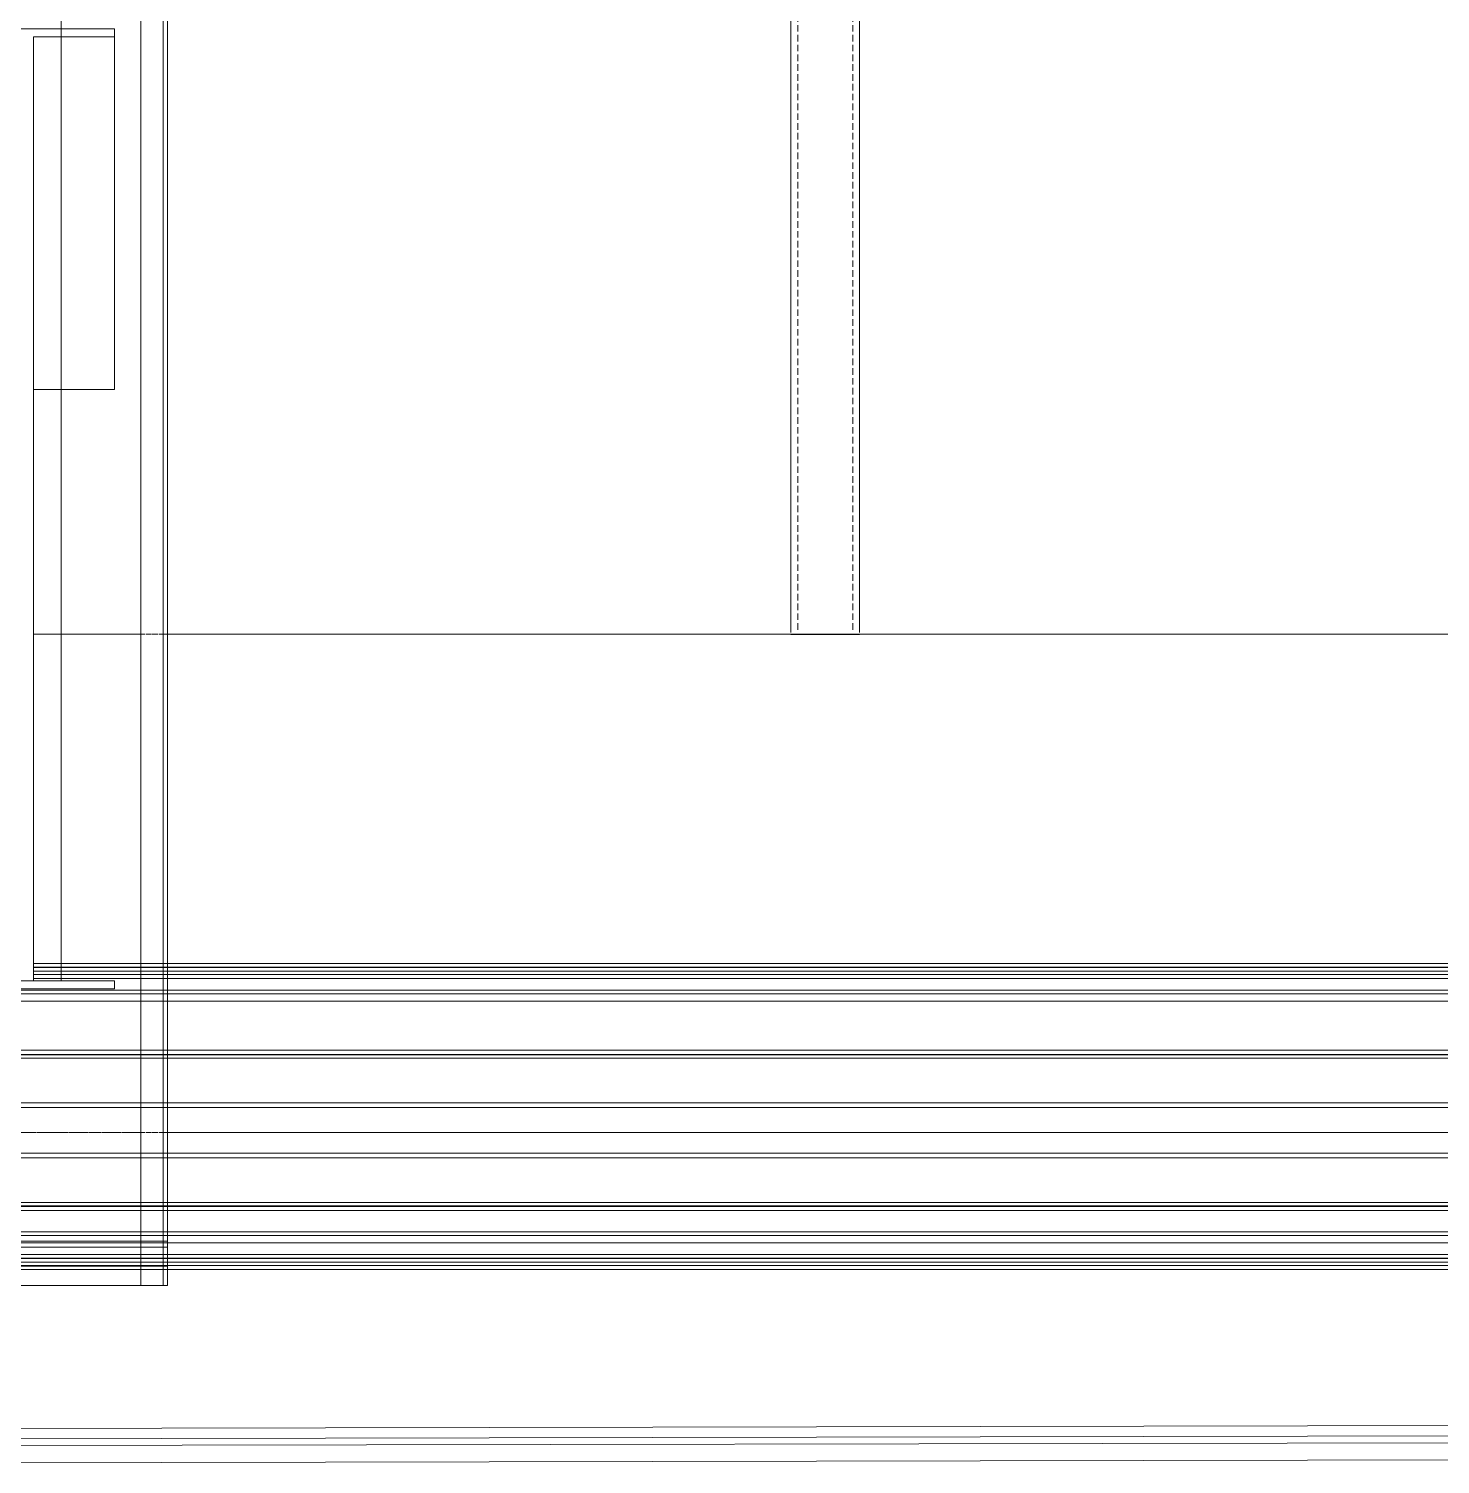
# Model space of a CAD drawing. Header units: centimetres. Extents: x -1906 to 5208, y -261 to 2955.
# Drawn here: x 1170.8 to 1273.7, y 246.6 to 351.2 of the extents above; entities that cross this region are included whole.
import ezdxf

# ---------------------------------------------------------------- set-up
doc = ezdxf.new("R2010")
doc.units = ezdxf.units.CM
doc.linetypes.add('_Overhead_2_', pattern=[0.47625, 0.3175, -0.15875])
doc.linetypes.add('Hidden', pattern=[0.714375, 0.47625, -0.238125])
for name, color, linetype, lineweight in [('A-FLOR', 7, 'Continuous', 18), ('A-WALL', 7, 'Continuous', 18), ('S-BEAM', 7, 'Continuous', 18), ('S-COLS', 7, 'Continuous', 18)]:
    doc.layers.add(name, color=color, linetype=linetype, lineweight=lineweight)

# ---------------------------------------------------------------- blocks, each defined once
blk = doc.blocks.new('Costanera Perfil Z - Parametrizado - h_22cm-1722626-Planta Bodega almacenamiento insumos')
at = {"layer": 'S-BEAM', "color": 254, "lineweight": 9, "true_color": 0xcccccc}
for p, q in [((-5.84, 671.79), (-5.84, -2399.57)), ((-5.54, 671.79), (-5.54, -2399.57)), ((-5.5, -2399.57), (-5.5, 671.79)), ((-5.26, 671.79), (-5.26, -2399.57)), ((-2.01, 671.79), (-2.01, -2399.57)), ((-1.67, 671.79), (-1.67, -2399.57)), ((1.67, 671.79), (1.67, -2399.57)), ((2.01, 671.79), (2.01, -2399.57)), ((5.26, 671.79), (5.26, -2399.57)), ((5.5, 671.79), (5.5, -2399.57)), ((5.54, 671.79), (5.54, -2399.57)), ((5.84, 671.79), (5.84, -2399.57))]:
    blk.add_line(p, q, dxfattribs=at)
blk = doc.blocks.new('Costanera Perfil Z - Parametrizado - h_22cm-1725872-Planta Bodega almacenamiento insumos')
at = {"layer": 'S-BEAM', "color": 254, "lineweight": 9, "true_color": 0xcccccc}
for p, q in [((-10.75, -662.81), (-10.75, 2410.56)), ((-10.75, 2410.56), (-10.75, -662.81)), ((-10.45, 2410.56), (-10.45, -662.81)), ((-10.45, 2410.56), (-10.45, -662.81)), ((8.8, 2410.56), (8.8, 2387.53)), ((8.8, 2410.56), (8.8, 2387.53)), ((-8.8, 2405.12), (-8.8, 2387.53)), ((-8.8, 2405.12), (-8.8, 2387.53)), ((10.45, 2395.33), (10.45, 2393.32)), ((10.45, 2395.33), (10.45, 2393.32)), ((10.75, 2395.34), (10.75, 2393.32)), ((10.75, 2395.34), (10.75, 2393.32)), ((10.45, 2393.32), (10.45, 2387.53)), ((10.45, 2393.32), (10.45, 2387.53)), ((10.75, 2393.32), (10.75, 2387.53)), ((10.75, 2393.32), (10.75, 2387.53)), ((-8.8, 2387.53), (-8.8, 2385.88)), ((-8.8, 2387.53), (-8.8, 2385.88)), ((8.8, 2387.53), (8.8, 2385.58)), ((8.8, 2387.53), (8.8, 2385.58)), ((10.45, 2387.53), (10.45, 2385.58)), ((10.45, 2387.53), (10.45, 2385.88)), ((10.75, 2387.53), (10.75, 2385.88)), ((10.75, 2387.53), (10.75, 2385.58)), ((-8.8, 2385.88), (-8.8, 2385.58)), ((-8.8, 2385.88), (-8.8, 2385.58)), ((10.45, 2385.88), (10.45, 2385.58)), ((10.75, 2385.88), (10.75, 2385.58)), ((-8.8, 2385.58), (-8.8, -662.81)), ((-8.8, 2385.58), (-8.8, -662.81)), ((8.8, 2385.58), (8.8, -662.81)), ((8.8, 2385.58), (8.8, -662.81)), ((10.45, 2385.58), (10.45, 1604.06)), ((10.45, 2385.58), (10.45, 1604.06)), ((10.75, 2385.58), (10.75, 1604.06)), ((10.75, 2385.58), (10.75, 1604.06))]:
    blk.add_line(p, q, dxfattribs=at)
blk = doc.blocks.new('Costanera Perfil Z - Parametrizado - h_22cm-1725829-Planta Bodega almacenamiento insumos')
at = {"layer": 'S-BEAM', "color": 254, "lineweight": 9, "true_color": 0xcccccc}
for p, q in [((-10.75, -661.98), (-10.75, 2411.39)), ((-10.75, 2411.39), (-10.75, -661.98)), ((-10.45, 2411.39), (-10.45, -661.98)), ((-10.45, 2411.39), (-10.45, -661.98)), ((-8.8, 2405.95), (-8.8, 2388.36)), ((-8.8, 2405.95), (-8.8, 2388.36)), ((8.8, 2405.95), (8.8, 2388.36)), ((8.8, 2405.95), (8.8, 2388.36)), ((10.45, 2396.16), (10.45, 2394.15)), ((10.45, 2396.16), (10.45, 2394.15)), ((10.75, 2396.16), (10.75, 2394.15)), ((10.75, 2396.16), (10.75, 2394.15)), ((10.45, 2394.15), (10.45, 2388.36)), ((10.45, 2394.15), (10.45, 2388.36)), ((10.75, 2394.15), (10.75, 2388.36)), ((10.75, 2394.15), (10.75, 2388.36)), ((-8.8, 2388.36), (-8.8, 2386.71)), ((-8.8, 2388.36), (-8.8, 2386.71)), ((8.8, 2388.36), (8.8, 2386.71)), ((8.8, 2388.36), (8.8, 2386.71)), ((10.45, 2388.36), (10.45, 2386.71)), ((10.45, 2388.36), (10.45, 2386.71)), ((10.75, 2388.36), (10.75, 2386.71)), ((10.75, 2388.36), (10.75, 2386.71)), ((-8.8, 2386.71), (-8.8, 2386.41)), ((-8.8, 2386.71), (-8.8, 2386.41)), ((-8.8, 2386.41), (-8.8, -661.98)), ((-8.8, 2386.41), (-8.8, -661.98)), ((8.8, 2386.71), (8.8, 2386.41)), ((8.8, 2386.71), (8.8, 2386.41)), ((8.8, 2386.41), (8.8, -661.98)), ((8.8, 2386.41), (8.8, -661.98)), ((10.45, 2386.71), (10.45, 2386.41)), ((10.45, 2386.71), (10.45, 2386.41)), ((10.45, 2386.41), (10.45, 1604.89)), ((10.45, 2386.41), (10.45, 1604.89)), ((10.75, 2386.71), (10.75, 2386.41)), ((10.75, 2386.71), (10.75, 2386.41)), ((10.75, 2386.41), (10.75, 1604.89)), ((10.75, 2386.41), (10.75, 1604.89))]:
    blk.add_line(p, q, dxfattribs=at)
blk = doc.blocks.new('Costanera Perfil Z - Parametrizado - h_22cm-1725795-Planta Bodega almacenamiento insumos')
at = {"layer": 'S-BEAM', "color": 254, "lineweight": 9, "true_color": 0xcccccc}
for p, q in [((-10.75, 2407.48), (-10.75, 2387.94)), ((-10.45, 2407.48), (-10.45, 2387.94)), ((-10.75, 2387.94), (-10.75, 2405.53)), ((-10.45, 2405.53), (-10.45, 2387.94)), ((-8.8, 2405.53), (-8.8, 2387.94)), ((-8.8, 2405.53), (-8.8, 2387.94)), ((8.8, 2405.53), (8.8, 2387.94)), ((8.8, 2405.53), (8.8, 2387.94)), ((10.45, 2395.74), (10.45, 2393.74)), ((10.45, 2395.74), (10.45, 2393.74)), ((10.75, 2395.74), (10.75, 2393.74)), ((10.75, 2395.74), (10.75, 2393.74)), ((10.45, 2393.74), (10.45, 2387.94)), ((10.45, 2393.74), (10.45, 2387.94)), ((10.75, 2393.74), (10.75, 2387.94)), ((10.75, 2393.74), (10.75, 2387.94)), ((-10.75, 2386.29), (-10.75, 2387.94)), ((-10.75, 2387.94), (-10.75, 2386.29)), ((-10.45, 2387.94), (-10.45, 2386.29)), ((-10.45, 2387.94), (-10.45, 2386.29)), ((-8.8, 2387.94), (-8.8, 2386.29)), ((-8.8, 2387.94), (-8.8, 2386.29)), ((8.8, 2387.94), (8.8, 2386.29)), ((8.8, 2387.94), (8.8, 2386.29)), ((10.45, 2387.94), (10.45, 2386.29)), ((10.45, 2387.94), (10.45, 2386.29)), ((10.75, 2387.94), (10.75, 2386.29)), ((10.75, 2387.94), (10.75, 2386.29)), ((-10.75, 2385.99), (-10.75, 2386.29)), ((-10.75, 2386.29), (-10.75, 2385.99)), ((-10.75, -662.4), (-10.75, 2385.99)), ((-10.75, 2385.99), (-10.75, -662.4)), ((-10.45, 2386.29), (-10.45, 2385.99)), ((-10.45, 2386.29), (-10.45, 2385.99)), ((-10.45, 2385.99), (-10.45, -662.4)), ((-10.45, 2385.99), (-10.45, -662.4)), ((-8.8, 2386.29), (-8.8, 2385.99)), ((-8.8, 2386.29), (-8.8, 2385.99)), ((-8.8, 2385.99), (-8.8, -662.4)), ((-8.8, 2385.99), (-8.8, -662.4)), ((8.8, 2386.29), (8.8, 2385.99)), ((8.8, 2386.29), (8.8, 2385.99)), ((8.8, 2385.99), (8.8, -662.4)), ((8.8, 2385.99), (8.8, -662.4)), ((10.45, 2386.29), (10.45, 2385.99)), ((10.45, 2386.29), (10.45, 2385.99)), ((10.45, 2385.99), (10.45, 1604.48)), ((10.45, 2385.99), (10.45, 1604.48)), ((10.75, 2386.29), (10.75, 2385.99)), ((10.75, 2386.29), (10.75, 2385.99)), ((10.75, 2385.99), (10.75, 1604.48)), ((10.75, 2385.99), (10.75, 1604.48))]:
    blk.add_line(p, q, dxfattribs=at)
blk = doc.blocks.new('Costanera Perfil Z - Parametrizado - h_22cm-1725974-Planta Bodega almacenamiento insumos')
at = {"layer": 'S-BEAM', "color": 254, "lineweight": 9, "true_color": 0xcccccc}
for p, q in [((-10.75, 1392.97), (-10.75, 1410.56)), ((-10.75, 1410.56), (-10.75, 1392.97)), ((-10.45, 1410.56), (-10.45, 1392.97)), ((-10.45, 1410.56), (-10.45, 1392.97)), ((-8.8, 1410.56), (-8.8, 1392.97)), ((-8.8, 1410.56), (-8.8, 1392.97)), ((8.8, 1410.56), (8.8, 1392.97)), ((8.8, 1410.56), (8.8, 1392.97)), ((10.45, 1400.76), (10.45, 1398.76)), ((10.45, 1400.76), (10.45, 1398.76)), ((10.75, 1400.77), (10.75, 1398.76)), ((10.75, 1400.77), (10.75, 1398.76)), ((10.45, 1398.76), (10.45, 1392.97)), ((10.45, 1398.76), (10.45, 1392.97)), ((10.75, 1398.76), (10.75, 1392.97)), ((10.75, 1398.76), (10.75, 1392.97)), ((-10.75, 1391.32), (-10.75, 1392.97)), ((-10.75, 1392.97), (-10.75, 1391.32)), ((-10.45, 1392.97), (-10.45, 1391.32)), ((-10.45, 1392.97), (-10.45, 1391.32)), ((-8.8, 1392.97), (-8.8, 1391.32)), ((-8.8, 1392.97), (-8.8, 1391.32)), ((8.8, 1392.97), (8.8, 1391.32)), ((8.8, 1392.97), (8.8, 1391.32)), ((10.45, 1392.97), (10.45, 1391.32)), ((10.45, 1392.97), (10.45, 1391.32)), ((10.75, 1392.97), (10.75, 1391.32)), ((10.75, 1392.97), (10.75, 1391.32)), ((-10.75, 1391.02), (-10.75, 1391.32)), ((-10.75, 1391.32), (-10.75, 1391.02)), ((-10.45, 1391.32), (-10.45, 1391.02)), ((-10.45, 1391.32), (-10.45, 1391.02)), ((-8.8, 1391.32), (-8.8, 1391.02)), ((-8.8, 1391.32), (-8.8, 1391.02)), ((8.8, 1391.32), (8.8, 1391.02)), ((8.8, 1391.32), (8.8, 1391.02)), ((10.45, 1391.32), (10.45, 1391.02)), ((10.45, 1391.32), (10.45, 1391.02)), ((10.75, 1391.32), (10.75, 1391.02)), ((10.75, 1391.32), (10.75, 1391.02)), ((-10.75, -1416), (-10.75, 1391.02)), ((-10.75, 1391.02), (-10.75, -1416)), ((-10.45, 1391.02), (-10.45, -1416)), ((-10.45, 1391.02), (-10.45, -1416)), ((-8.8, 1391.02), (-8.8, -1416)), ((-8.8, 1391.02), (-8.8, -1416)), ((8.8, 1391.02), (8.8, -1416)), ((8.8, 1391.02), (8.8, -1416)), ((10.45, 1391.02), (10.45, 609.5)), ((10.45, 1391.02), (10.45, 609.5)), ((10.75, 1391.02), (10.75, 609.5)), ((10.75, 1391.02), (10.75, 609.5))]:
    blk.add_line(p, q, dxfattribs=at)
blk = doc.blocks.new('Costanera Perfil Z - Parametrizado - h_22cm-V77-Planta Bodega almacenamiento insumos')
at = {"layer": 'S-BEAM', "color": 254, "lineweight": 9, "true_color": 0xcccccc}
for p, q in [((-10.75, 1392.97), (-10.75, 1410.56)), ((-10.75, 1410.56), (-10.75, 1392.97)), ((-10.45, 1410.56), (-10.45, 1392.97)), ((-10.45, 1410.56), (-10.45, 1392.97)), ((-8.8, 1410.56), (-8.8, 1392.97)), ((-8.8, 1410.56), (-8.8, 1392.97)), ((8.8, 1410.56), (8.8, 1392.97)), ((8.8, 1410.56), (8.8, 1392.97)), ((10.45, 1400.76), (10.45, 1398.76)), ((10.45, 1400.76), (10.45, 1398.76)), ((10.75, 1400.77), (10.75, 1398.76)), ((10.75, 1400.77), (10.75, 1398.76)), ((10.45, 1398.76), (10.45, 1392.97)), ((10.45, 1398.76), (10.45, 1392.97)), ((10.75, 1398.76), (10.75, 1392.97)), ((10.75, 1398.76), (10.75, 1392.97)), ((-10.75, 1391.32), (-10.75, 1392.97)), ((-10.75, 1392.97), (-10.75, 1391.32)), ((-10.45, 1392.97), (-10.45, 1391.32)), ((-10.45, 1392.97), (-10.45, 1391.32)), ((-8.8, 1392.97), (-8.8, 1391.32)), ((-8.8, 1392.97), (-8.8, 1391.32)), ((8.8, 1392.97), (8.8, 1391.32)), ((8.8, 1392.97), (8.8, 1391.32)), ((10.45, 1392.97), (10.45, 1391.32)), ((10.45, 1392.97), (10.45, 1391.32)), ((10.75, 1392.97), (10.75, 1391.32)), ((10.75, 1392.97), (10.75, 1391.32)), ((-10.75, 1391.02), (-10.75, 1391.32)), ((-10.75, 1391.32), (-10.75, 1391.02)), ((-10.45, 1391.32), (-10.45, 1391.02)), ((-10.45, 1391.32), (-10.45, 1391.02)), ((-8.8, 1391.32), (-8.8, 1391.02)), ((-8.8, 1391.32), (-8.8, 1391.02)), ((8.8, 1391.32), (8.8, 1391.02)), ((8.8, 1391.32), (8.8, 1391.02)), ((10.45, 1391.32), (10.45, 1391.02)), ((10.45, 1391.32), (10.45, 1391.02)), ((10.75, 1391.32), (10.75, 1391.02)), ((10.75, 1391.32), (10.75, 1391.02)), ((-10.75, -1416), (-10.75, 1391.02)), ((-10.75, 1391.02), (-10.75, -1416)), ((-10.45, 1391.02), (-10.45, -1416)), ((-10.45, 1391.02), (-10.45, -1416)), ((-8.8, 1391.02), (-8.8, -1416)), ((-8.8, 1391.02), (-8.8, -1416)), ((8.8, 1391.02), (8.8, -1416)), ((8.8, 1391.02), (8.8, -1416)), ((10.45, 1391.02), (10.45, 609.5)), ((10.45, 1391.02), (10.45, 609.5)), ((10.75, 1391.02), (10.75, 609.5)), ((10.75, 1391.02), (10.75, 609.5))]:
    blk.add_line(p, q, dxfattribs=at)
blk = doc.blocks.new('Costanera Perfil Z - Parametrizado - h_22cm-V78-Planta Bodega almacenamiento insumos')
at = {"layer": 'S-BEAM', "color": 254, "lineweight": 9, "true_color": 0xcccccc}
for p, q in [((-10.75, 1392.97), (-10.75, 1410.56)), ((-10.75, 1410.56), (-10.75, 1392.97)), ((-10.45, 1410.56), (-10.45, 1392.97)), ((-10.45, 1410.56), (-10.45, 1392.97)), ((-8.8, 1410.56), (-8.8, 1392.97)), ((-8.8, 1410.56), (-8.8, 1392.97)), ((8.8, 1410.56), (8.8, 1392.97)), ((8.8, 1410.56), (8.8, 1392.97)), ((10.45, 1400.76), (10.45, 1398.76)), ((10.45, 1400.76), (10.45, 1398.76)), ((10.75, 1400.77), (10.75, 1398.76)), ((10.75, 1400.77), (10.75, 1398.76)), ((10.45, 1398.76), (10.45, 1392.97)), ((10.45, 1398.76), (10.45, 1392.97)), ((10.75, 1398.76), (10.75, 1392.97)), ((10.75, 1398.76), (10.75, 1392.97)), ((-10.75, 1391.32), (-10.75, 1392.97)), ((-10.75, 1392.97), (-10.75, 1391.32)), ((-10.45, 1392.97), (-10.45, 1391.32)), ((-10.45, 1392.97), (-10.45, 1391.32)), ((-8.8, 1392.97), (-8.8, 1391.32)), ((-8.8, 1392.97), (-8.8, 1391.32)), ((8.8, 1392.97), (8.8, 1391.32)), ((8.8, 1392.97), (8.8, 1391.32)), ((10.45, 1392.97), (10.45, 1391.32)), ((10.45, 1392.97), (10.45, 1391.32)), ((10.75, 1392.97), (10.75, 1391.32)), ((10.75, 1392.97), (10.75, 1391.32)), ((-10.75, 1391.02), (-10.75, 1391.32)), ((-10.75, 1391.32), (-10.75, 1391.02)), ((-10.45, 1391.32), (-10.45, 1391.02)), ((-10.45, 1391.32), (-10.45, 1391.02)), ((-8.8, 1391.32), (-8.8, 1391.02)), ((-8.8, 1391.32), (-8.8, 1391.02)), ((8.8, 1391.32), (8.8, 1391.02)), ((8.8, 1391.32), (8.8, 1391.02)), ((10.45, 1391.32), (10.45, 1391.02)), ((10.45, 1391.32), (10.45, 1391.02)), ((10.75, 1391.32), (10.75, 1391.02)), ((10.75, 1391.32), (10.75, 1391.02)), ((-10.75, -1416), (-10.75, 1391.02)), ((-10.75, 1391.02), (-10.75, -1416)), ((-10.45, 1391.02), (-10.45, -1416)), ((-10.45, 1391.02), (-10.45, -1416)), ((-8.8, 1391.02), (-8.8, -1416)), ((-8.8, 1391.02), (-8.8, -1416)), ((8.8, 1391.02), (8.8, -1416)), ((8.8, 1391.02), (8.8, -1416)), ((10.45, 1391.02), (10.45, 609.5)), ((10.45, 1391.02), (10.45, 609.5)), ((10.75, 1391.02), (10.75, 609.5)), ((10.75, 1391.02), (10.75, 609.5))]:
    blk.add_line(p, q, dxfattribs=at)
blk = doc.blocks.new('Costanera Perfil Z - Parametrizado - h_22cm-1857671-Planta Bodega almacenamiento insumos')
at = {"layer": 'S-BEAM', "color": 254, "lineweight": 9, "true_color": 0xcccccc}
for p, q in [((8.8, -326.54), (8.8, -463.31)), ((8.8, -326.54), (8.8, -463.31)), ((10.45, -326.54), (10.45, -463.31)), ((10.45, -326.54), (10.45, -456.99)), ((10.75, -463.31), (10.75, -326.54)), ((10.75, -326.54), (10.75, -456.99)), ((10.45, -456.99), (10.45, -458.94)), ((10.75, -456.99), (10.75, -458.94)), ((10.45, -458.94), (10.45, -463.31)), ((10.75, -458.94), (10.75, -463.31)), ((8.8, -463.31), (8.8, -467.13)), ((8.8, -463.31), (8.8, -467.13)), ((10.45, -463.31), (10.45, -467.13)), ((10.45, -463.31), (10.45, -467.13)), ((10.75, -467.13), (10.75, -463.31)), ((10.75, -463.31), (10.75, -467.13)), ((8.8, -467.13), (8.8, -467.48)), ((8.8, -467.13), (8.8, -467.48)), ((8.8, -467.48), (8.8, -470.81)), ((8.8, -467.48), (8.8, -470.81)), ((10.45, -467.13), (10.45, -467.48)), ((10.45, -467.13), (10.45, -467.48)), ((10.45, -467.48), (10.45, -470.81)), ((10.45, -467.48), (10.45, -470.81)), ((10.75, -467.48), (10.75, -467.13)), ((10.75, -467.13), (10.75, -467.48)), ((10.75, -470.81), (10.75, -467.48)), ((10.75, -467.48), (10.75, -470.81)), ((8.8, -470.81), (8.8, -471.16)), ((8.8, -470.81), (8.8, -471.16)), ((8.8, -471.16), (8.8, -474.99)), ((8.8, -471.16), (8.8, -474.99)), ((10.45, -470.81), (10.45, -471.16)), ((10.45, -470.81), (10.45, -471.16)), ((10.45, -471.16), (10.45, -474.99)), ((10.45, -471.16), (10.45, -474.99)), ((10.75, -471.16), (10.75, -470.81)), ((10.75, -470.81), (10.75, -471.16)), ((10.75, -474.99), (10.75, -471.16)), ((10.75, -471.16), (10.75, -474.99)), ((8.8, -474.99), (8.8, -477.64)), ((8.8, -474.99), (8.8, -477.64)), ((10.45, -474.99), (10.45, -477.64)), ((10.45, -474.99), (10.45, -477.64)), ((10.75, -477.64), (10.75, -474.99)), ((10.75, -474.99), (10.75, -477.64)), ((8.8, -477.64), (-10.75, -477.64)), ((-10.45, -477.64), (8.8, -477.64)), ((10.75, -477.64), (8.8, -477.64)), ((8.8, -477.64), (10.45, -477.64)), ((10.45, -477.64), (8.8, -477.64)), ((8.8, -477.64), (10.45, -477.64)), ((10.45, -477.64), (10.75, -477.64))]:
    blk.add_line(p, q, dxfattribs=at)
blk = doc.blocks.new('Costanera Perfil Z - Parametrizado - h_22cm-V80-Planta Bodega almacenamiento insumos')
at = {"layer": 'S-BEAM', "color": 254, "lineweight": 9, "true_color": 0xcccccc}
for p, q in [((8.8, -326.54), (8.8, -456.99)), ((8.8, -326.54), (8.8, -456.99)), ((10.45, -326.54), (10.45, -456.99)), ((10.45, -326.54), (10.45, -456.99)), ((10.75, -456.99), (10.75, -326.54)), ((10.75, -326.54), (10.75, -456.99)), ((8.8, -456.99), (8.8, -457.29)), ((8.8, -456.99), (8.8, -457.29)), ((10.45, -456.99), (10.45, -457.29)), ((10.45, -456.99), (10.45, -457.24)), ((10.75, -457.29), (10.75, -456.99)), ((10.75, -456.99), (10.75, -457.24)), ((8.8, -457.29), (8.8, -458.94)), ((8.8, -457.29), (8.8, -458.94)), ((10.45, -457.29), (10.45, -458.94)), ((10.45, -457.29), (10.45, -458.94)), ((10.75, -458.94), (10.75, -457.29)), ((10.75, -457.29), (10.75, -458.94)), ((8.8, -458.94), (8.8, -463.31)), ((8.8, -458.94), (8.8, -463.31)), ((10.45, -458.94), (10.45, -463.31)), ((10.45, -458.94), (10.45, -459.19)), ((10.75, -463.31), (10.75, -458.94)), ((10.75, -458.94), (10.75, -459.19)), ((10.45, -459.19), (10.45, -463.31)), ((10.75, -459.19), (10.75, -463.31)), ((8.8, -463.31), (8.8, -467.13)), ((8.8, -463.31), (8.8, -467.13)), ((10.45, -463.31), (10.45, -467.13)), ((10.45, -463.31), (10.45, -467.13)), ((10.75, -467.13), (10.75, -463.31)), ((10.75, -463.31), (10.75, -467.13)), ((8.8, -467.13), (8.8, -467.48)), ((8.8, -467.13), (8.8, -467.48)), ((8.8, -467.48), (8.8, -470.81)), ((8.8, -467.48), (8.8, -470.81)), ((10.45, -467.13), (10.45, -467.48)), ((10.45, -467.13), (10.45, -467.48)), ((10.45, -467.48), (10.45, -470.81)), ((10.45, -467.48), (10.45, -470.81)), ((10.75, -467.48), (10.75, -467.13)), ((10.75, -467.13), (10.75, -467.48)), ((10.75, -470.81), (10.75, -467.48)), ((10.75, -467.48), (10.75, -470.81)), ((8.8, -470.81), (8.8, -471.16)), ((8.8, -470.81), (8.8, -471.16)), ((8.8, -471.16), (8.8, -474.99)), ((8.8, -471.16), (8.8, -474.99)), ((10.45, -470.81), (10.45, -471.16)), ((10.45, -470.81), (10.45, -471.16)), ((10.45, -471.16), (10.45, -474.99)), ((10.45, -471.16), (10.45, -474.99)), ((10.75, -471.16), (10.75, -470.81)), ((10.75, -470.81), (10.75, -471.16)), ((10.75, -474.99), (10.75, -471.16)), ((10.75, -471.16), (10.75, -474.99)), ((8.8, -474.99), (8.8, -476.53)), ((8.8, -474.99), (8.8, -476.53)), ((10.45, -474.99), (10.45, -476.53)), ((10.45, -474.99), (10.45, -476.53)), ((10.75, -476.53), (10.75, -474.99)), ((10.75, -474.99), (10.75, -476.53)), ((8.8, -476.53), (8.8, -477.64)), ((8.8, -476.53), (8.8, -477.64)), ((10.45, -476.53), (10.45, -477.64)), ((10.45, -476.53), (10.45, -477.64)), ((10.75, -477.64), (10.75, -476.53)), ((10.75, -476.53), (10.75, -477.64)), ((8.8, -477.64), (-8.8, -477.64)), ((-8.8, -477.64), (8.8, -477.64)), ((10.45, -477.64), (8.8, -477.64)), ((8.8, -477.64), (10.45, -477.64)), ((10.45, -477.64), (8.8, -477.64)), ((8.8, -477.64), (10.45, -477.64)), ((10.75, -477.64), (10.45, -477.64)), ((10.45, -477.64), (10.75, -477.64))]:
    blk.add_line(p, q, dxfattribs=at)
blk = doc.blocks.new('Costanera Perfil Z - Parametrizado - h_22cm-1857643-Planta Bodega almacenamiento insumos')
at = {"layer": 'S-BEAM', "color": 254, "lineweight": 9, "true_color": 0xcccccc}
for p, q in [((8.8, -325.14), (8.8, -455.59)), ((8.8, -325.14), (8.8, -455.59)), ((10.45, -325.14), (10.45, -455.59)), ((10.45, -325.14), (10.45, -455.59)), ((10.75, -455.59), (10.75, -325.14)), ((10.75, -325.14), (10.75, -455.59)), ((8.8, -455.59), (8.8, -455.85)), ((8.8, -455.59), (8.8, -455.85)), ((8.8, -455.89), (8.8, -456.15)), ((8.8, -455.89), (8.8, -456.15)), ((10.45, -455.59), (10.45, -455.85)), ((10.45, -455.59), (10.45, -455.85)), ((10.45, -455.89), (10.45, -456.15)), ((10.45, -455.89), (10.45, -456.15)), ((10.75, -455.85), (10.75, -455.59)), ((10.75, -455.59), (10.75, -455.85)), ((10.75, -456.15), (10.75, -455.89)), ((10.75, -455.89), (10.75, -456.15)), ((8.8, -456.15), (8.8, -457.54)), ((8.8, -456.15), (8.8, -457.54)), ((10.45, -456.15), (10.45, -457.54)), ((10.45, -456.15), (10.45, -456.39)), ((10.45, -456.39), (10.45, -457.54)), ((10.75, -457.54), (10.75, -456.15)), ((10.75, -456.15), (10.75, -456.39)), ((10.75, -456.39), (10.75, -457.54)), ((8.8, -457.54), (8.8, -457.8)), ((8.8, -457.54), (8.8, -457.8)), ((8.8, -457.8), (8.8, -461.91)), ((8.8, -457.8), (8.8, -461.91)), ((10.45, -457.54), (10.45, -457.8)), ((10.45, -457.54), (10.45, -457.8)), ((10.45, -457.8), (10.45, -461.91)), ((10.45, -457.8), (10.45, -458.34)), ((10.75, -457.8), (10.75, -457.54)), ((10.75, -457.54), (10.75, -457.8)), ((10.75, -461.91), (10.75, -457.8)), ((10.75, -457.8), (10.75, -458.34)), ((10.45, -458.34), (10.45, -461.91)), ((10.75, -458.34), (10.75, -461.91)), ((8.8, -461.91), (8.8, -465.74)), ((8.8, -461.91), (8.8, -465.74)), ((10.45, -461.91), (10.45, -465.74)), ((10.45, -461.91), (10.45, -465.74)), ((10.75, -465.74), (10.75, -461.91)), ((10.75, -461.91), (10.75, -465.74)), ((8.8, -465.74), (8.8, -466.09)), ((8.8, -465.74), (8.8, -466.09)), ((8.8, -466.09), (8.8, -469.42)), ((8.8, -466.09), (8.8, -469.42)), ((10.45, -465.74), (10.45, -466.09)), ((10.45, -465.74), (10.45, -466.09)), ((10.45, -466.09), (10.45, -469.42)), ((10.45, -466.09), (10.45, -469.42)), ((10.75, -466.09), (10.75, -465.74)), ((10.75, -465.74), (10.75, -466.09)), ((10.75, -469.42), (10.75, -466.09)), ((10.75, -466.09), (10.75, -469.42)), ((8.8, -469.42), (8.8, -469.77)), ((8.8, -469.42), (8.8, -469.77)), ((10.45, -469.42), (10.45, -469.77)), ((10.45, -469.42), (10.45, -469.77)), ((10.75, -469.77), (10.75, -469.42)), ((10.75, -469.42), (10.75, -469.77)), ((8.8, -469.77), (8.8, -473.59)), ((8.8, -469.77), (8.8, -473.59)), ((10.45, -469.77), (10.45, -473.59)), ((10.45, -469.77), (10.45, -473.59)), ((10.75, -473.59), (10.75, -469.77)), ((10.75, -469.77), (10.75, -473.59)), ((8.8, -473.59), (8.8, -475.13)), ((8.8, -473.59), (8.8, -475.13)), ((10.45, -473.59), (10.45, -475.13)), ((10.45, -473.59), (10.45, -475.13)), ((10.75, -475.13), (10.75, -473.59)), ((10.75, -473.59), (10.75, -475.13)), ((8.8, -475.13), (8.8, -475.39)), ((8.8, -475.13), (8.8, -475.39)), ((8.8, -475.39), (8.8, -476.25)), ((8.8, -475.39), (8.8, -476.25)), ((10.45, -475.13), (10.45, -475.39)), ((10.45, -475.13), (10.45, -475.39)), ((10.45, -475.39), (10.45, -476.25)), ((10.45, -475.39), (10.45, -476.25)), ((10.75, -475.39), (10.75, -475.13)), ((10.75, -475.13), (10.75, -475.39)), ((10.75, -476.25), (10.75, -475.39)), ((10.75, -475.39), (10.75, -476.25)), ((8.8, -476.25), (8.8, -476.78)), ((8.8, -476.25), (8.8, -476.78)), ((8.8, -476.78), (8.8, -477.04)), ((8.8, -476.78), (8.8, -477.04)), ((10.45, -476.25), (10.45, -476.78)), ((10.45, -476.25), (10.45, -476.78)), ((10.45, -476.78), (10.45, -477.04)), ((10.45, -476.78), (10.45, -477.04)), ((10.75, -476.78), (10.75, -476.25)), ((10.75, -476.25), (10.75, -476.78)), ((10.75, -477.04), (10.75, -476.78)), ((10.75, -476.78), (10.75, -477.04)), ((8.8, -477.08), (8.8, -477.34)), ((8.8, -477.08), (8.8, -477.34)), ((8.8, -477.34), (8.8, -479.04)), ((8.8, -477.34), (8.8, -479.04)), ((10.45, -477.08), (10.45, -477.34)), ((10.45, -477.08), (10.45, -477.34)), ((10.45, -477.34), (10.45, -479.04)), ((10.45, -477.34), (10.45, -479.04)), ((10.75, -477.34), (10.75, -477.08)), ((10.75, -477.08), (10.75, -477.34)), ((10.75, -479.04), (10.75, -477.34)), ((10.75, -477.34), (10.75, -479.04)), ((8.8, -479.04), (-10.75, -479.04)), ((-10.45, -479.04), (8.8, -479.04)), ((10.75, -479.04), (8.8, -479.04)), ((8.8, -479.04), (10.45, -479.04)), ((10.45, -479.04), (8.8, -479.04)), ((8.8, -479.04), (10.45, -479.04)), ((10.45, -479.04), (10.75, -479.04))]:
    blk.add_line(p, q, dxfattribs=at)
blk = doc.blocks.new('Costanera Perfil Z - Parametrizado - h_22cm-1857615-Planta Bodega almacenamiento insumos')
at = {"layer": 'S-BEAM', "color": 254, "lineweight": 9, "true_color": 0xcccccc}
for p, q in [((8.8, -325.84), (8.8, -456.29)), ((8.8, -325.84), (8.8, -456.29)), ((10.45, -325.84), (10.45, -456.29)), ((10.45, -325.84), (10.45, -432.29)), ((10.75, -456.29), (10.75, -325.84)), ((10.75, -325.84), (10.75, -432.29)), ((10.45, -432.29), (10.45, -456.29)), ((10.75, -432.29), (10.75, -456.29)), ((8.8, -456.29), (8.8, -456.55)), ((8.8, -456.29), (8.8, -456.55)), ((8.8, -456.59), (8.8, -456.85)), ((8.8, -456.59), (8.8, -456.85)), ((8.8, -456.85), (8.8, -457.09)), ((8.8, -456.85), (8.8, -457.09)), ((10.45, -456.29), (10.45, -456.55)), ((10.45, -456.29), (10.45, -456.55)), ((10.45, -456.59), (10.45, -456.85)), ((10.45, -456.59), (10.45, -456.85)), ((10.45, -456.85), (10.45, -457.09)), ((10.45, -456.85), (10.45, -457.09)), ((10.75, -456.55), (10.75, -456.29)), ((10.75, -456.29), (10.75, -456.55)), ((10.75, -456.85), (10.75, -456.59)), ((10.75, -456.59), (10.75, -456.85)), ((10.75, -457.09), (10.75, -456.85)), ((10.75, -456.85), (10.75, -457.09)), ((8.8, -457.09), (8.8, -457.39)), ((8.8, -457.09), (8.8, -457.39)), ((8.8, -457.39), (8.8, -458.24)), ((8.8, -457.39), (8.8, -458.24)), ((10.45, -457.09), (10.45, -457.39)), ((10.45, -457.09), (10.45, -457.39)), ((10.45, -457.39), (10.45, -458.24)), ((10.45, -457.39), (10.45, -458.24)), ((10.75, -457.39), (10.75, -457.09)), ((10.75, -457.09), (10.75, -457.39)), ((10.75, -458.24), (10.75, -457.39)), ((10.75, -457.39), (10.75, -458.24)), ((8.8, -458.24), (8.8, -458.5)), ((8.8, -458.24), (8.8, -458.5)), ((8.8, -458.5), (8.8, -459.04)), ((8.8, -458.5), (8.8, -459.04)), ((8.8, -459.04), (8.8, -462.61)), ((8.8, -459.04), (8.8, -462.61)), ((10.45, -458.24), (10.45, -458.5)), ((10.45, -458.24), (10.45, -458.5)), ((10.45, -458.5), (10.45, -459.04)), ((10.45, -458.5), (10.45, -459.04)), ((10.45, -459.04), (10.45, -462.61)), ((10.45, -459.04), (10.45, -462.61)), ((10.75, -458.5), (10.75, -458.24)), ((10.75, -458.24), (10.75, -458.5)), ((10.75, -459.04), (10.75, -458.5)), ((10.75, -458.5), (10.75, -459.04)), ((10.75, -462.61), (10.75, -459.04)), ((10.75, -459.04), (10.75, -462.61)), ((8.8, -462.61), (8.8, -466.43)), ((8.8, -462.61), (8.8, -466.43)), ((10.45, -462.61), (10.45, -466.43)), ((10.45, -462.61), (10.45, -466.43)), ((10.75, -466.43), (10.75, -462.61)), ((10.75, -462.61), (10.75, -466.43)), ((8.8, -466.43), (8.8, -466.78)), ((8.8, -466.43), (8.8, -466.78)), ((10.45, -466.43), (10.45, -466.78)), ((10.45, -466.43), (10.45, -466.78)), ((10.75, -466.78), (10.75, -466.43)), ((10.75, -466.43), (10.75, -466.78)), ((8.8, -466.78), (8.8, -470.11)), ((8.8, -466.78), (8.8, -470.11)), ((10.45, -466.78), (10.45, -470.11)), ((10.45, -466.78), (10.45, -470.11)), ((10.75, -470.11), (10.75, -466.78)), ((10.75, -466.78), (10.75, -470.11)), ((8.8, -470.11), (8.8, -470.46)), ((8.8, -470.11), (8.8, -470.46)), ((8.8, -470.46), (8.8, -474.29)), ((8.8, -470.46), (8.8, -474.29)), ((10.45, -470.11), (10.45, -470.46)), ((10.45, -470.11), (10.45, -470.46)), ((10.45, -470.46), (10.45, -474.29)), ((10.45, -470.46), (10.45, -474.29)), ((10.75, -470.46), (10.75, -470.11)), ((10.75, -470.11), (10.75, -470.46)), ((10.75, -474.29), (10.75, -470.46)), ((10.75, -470.46), (10.75, -474.29)), ((8.8, -474.29), (8.8, -475.83)), ((8.8, -474.29), (8.8, -475.83)), ((10.45, -474.29), (10.45, -475.83)), ((10.45, -474.29), (10.45, -475.83)), ((10.75, -475.83), (10.75, -474.29)), ((10.75, -474.29), (10.75, -475.83)), ((8.8, -475.83), (8.8, -476.09)), ((8.8, -475.83), (8.8, -476.09)), ((10.45, -475.83), (10.45, -476.09)), ((10.45, -475.83), (10.45, -476.09)), ((10.75, -476.09), (10.75, -475.83)), ((10.75, -475.83), (10.75, -476.09)), ((8.8, -476.09), (8.8, -476.63)), ((8.8, -476.09), (8.8, -476.63)), ((8.8, -476.63), (8.8, -476.95)), ((8.8, -476.63), (8.8, -476.95)), ((8.8, -476.95), (8.8, -477.48)), ((8.8, -476.95), (8.8, -477.48)), ((10.45, -476.09), (10.45, -476.63)), ((10.45, -476.09), (10.45, -476.63)), ((10.45, -476.63), (10.45, -476.95)), ((10.45, -476.63), (10.45, -476.95)), ((10.45, -476.95), (10.45, -477.48)), ((10.45, -476.95), (10.45, -477.48)), ((10.75, -476.63), (10.75, -476.09)), ((10.75, -476.09), (10.75, -476.63)), ((10.75, -476.95), (10.75, -476.63)), ((10.75, -476.63), (10.75, -476.95)), ((10.75, -477.48), (10.75, -476.95)), ((10.75, -476.95), (10.75, -477.48)), ((8.8, -477.48), (8.8, -477.74)), ((8.8, -477.48), (8.8, -477.74)), ((8.8, -477.78), (8.8, -478.04)), ((8.8, -477.78), (8.8, -478.04)), ((10.45, -477.48), (10.45, -477.74)), ((10.45, -477.48), (10.45, -477.74)), ((10.45, -477.78), (10.45, -478.04)), ((10.45, -477.78), (10.45, -478.04)), ((10.75, -477.74), (10.75, -477.48)), ((10.75, -477.48), (10.75, -477.74)), ((10.75, -478.04), (10.75, -477.78)), ((10.75, -477.78), (10.75, -478.04)), ((8.8, -478.34), (-8.8, -478.34)), ((-8.8, -478.34), (8.8, -478.34)), ((8.8, -478.04), (8.8, -478.28)), ((8.8, -478.04), (8.8, -478.28)), ((10.45, -478.34), (8.8, -478.34)), ((8.8, -478.34), (10.45, -478.34)), ((10.45, -478.34), (8.8, -478.34)), ((8.8, -478.34), (10.45, -478.34)), ((10.45, -478.04), (10.45, -478.28)), ((10.45, -478.04), (10.45, -478.28)), ((10.75, -478.34), (10.45, -478.34)), ((10.45, -478.34), (10.75, -478.34)), ((10.75, -478.28), (10.75, -478.04)), ((10.75, -478.04), (10.75, -478.28))]:
    blk.add_line(p, q, dxfattribs=at)
blk = doc.blocks.new('Costanera Perfil Z - Parametrizado - h_22cm-1857587-Planta Bodega almacenamiento insumos')
at = {"layer": 'S-BEAM', "color": 254, "lineweight": 9, "true_color": 0xcccccc}
for p, q in [((8.8, -326.75), (8.8, -433.2)), ((8.8, -326.75), (8.8, -433.2)), ((10.45, -326.75), (10.45, -433.2)), ((10.45, -326.75), (10.45, -433.2)), ((10.75, -433.2), (10.75, -326.75)), ((10.75, -326.75), (10.75, -433.2)), ((8.8, -433.2), (8.8, -457.2)), ((8.8, -433.2), (8.8, -457.2)), ((10.45, -433.2), (10.45, -457.2)), ((10.45, -433.2), (10.45, -457.2)), ((10.75, -457.2), (10.75, -433.2)), ((10.75, -433.2), (10.75, -457.2)), ((8.8, -457.2), (8.8, -457.46)), ((8.8, -457.2), (8.8, -457.46)), ((8.8, -457.5), (8.8, -457.76)), ((8.8, -457.5), (8.8, -457.76)), ((8.8, -457.76), (8.8, -458)), ((8.8, -457.76), (8.8, -458)), ((8.8, -458), (8.8, -458.3)), ((8.8, -458), (8.8, -458.3)), ((10.45, -457.2), (10.45, -457.46)), ((10.45, -457.2), (10.45, -457.46)), ((10.45, -457.5), (10.45, -457.76)), ((10.45, -457.5), (10.45, -457.76)), ((10.45, -457.76), (10.45, -458)), ((10.45, -457.76), (10.45, -458)), ((10.45, -458), (10.45, -458.3)), ((10.45, -458), (10.45, -458.3)), ((10.75, -457.46), (10.75, -457.2)), ((10.75, -457.2), (10.75, -457.46)), ((10.75, -457.76), (10.75, -457.5)), ((10.75, -457.5), (10.75, -457.76)), ((10.75, -458), (10.75, -457.76)), ((10.75, -457.76), (10.75, -458)), ((10.75, -458.3), (10.75, -458)), ((10.75, -458), (10.75, -458.3)), ((8.8, -458.3), (8.8, -459.15)), ((8.8, -458.3), (8.8, -459.15)), ((8.8, -459.15), (8.8, -459.41)), ((8.8, -459.15), (8.8, -459.41)), ((10.45, -458.3), (10.45, -459.15)), ((10.45, -458.3), (10.45, -459.15)), ((10.45, -459.15), (10.45, -459.41)), ((10.45, -459.15), (10.45, -459.41)), ((10.75, -459.15), (10.75, -458.3)), ((10.75, -458.3), (10.75, -459.15)), ((10.75, -459.41), (10.75, -459.15)), ((10.75, -459.15), (10.75, -459.41)), ((8.8, -459.41), (8.8, -459.95)), ((8.8, -459.41), (8.8, -459.95)), ((8.8, -459.95), (8.8, -463.52)), ((8.8, -459.95), (8.8, -463.52)), ((10.45, -459.41), (10.45, -459.95)), ((10.45, -459.41), (10.45, -459.95)), ((10.45, -459.95), (10.45, -463.52)), ((10.45, -459.95), (10.45, -463.52)), ((10.75, -459.95), (10.75, -459.41)), ((10.75, -459.41), (10.75, -459.95)), ((10.75, -463.52), (10.75, -459.95)), ((10.75, -459.95), (10.75, -463.52)), ((8.8, -463.52), (8.8, -467.35)), ((8.8, -463.52), (8.8, -467.35)), ((10.45, -463.52), (10.45, -467.35)), ((10.45, -463.52), (10.45, -467.35)), ((10.75, -467.35), (10.75, -463.52)), ((10.75, -463.52), (10.75, -467.35)), ((8.8, -467.35), (8.8, -467.7)), ((8.8, -467.35), (8.8, -467.7)), ((10.45, -467.35), (10.45, -467.7)), ((10.45, -467.35), (10.45, -467.7)), ((10.75, -467.7), (10.75, -467.35)), ((10.75, -467.35), (10.75, -467.7)), ((8.8, -467.7), (8.8, -471.03)), ((8.8, -467.7), (8.8, -471.03)), ((10.45, -467.7), (10.45, -471.03)), ((10.45, -467.7), (10.45, -471.03)), ((10.75, -471.03), (10.75, -467.7)), ((10.75, -467.7), (10.75, -471.03)), ((8.8, -471.03), (8.8, -471.38)), ((8.8, -471.03), (8.8, -471.38)), ((8.8, -471.38), (8.8, -475.2)), ((8.8, -471.38), (8.8, -475.2)), ((10.45, -471.03), (10.45, -471.38)), ((10.45, -471.03), (10.45, -471.38)), ((10.45, -471.38), (10.45, -475.2)), ((10.45, -471.38), (10.45, -475.2)), ((10.75, -471.38), (10.75, -471.03)), ((10.75, -471.03), (10.75, -471.38)), ((10.75, -475.2), (10.75, -471.38)), ((10.75, -471.38), (10.75, -475.2)), ((8.8, -475.2), (8.8, -476.74)), ((8.8, -475.2), (8.8, -476.74)), ((10.45, -475.2), (10.45, -476.74)), ((10.45, -475.2), (10.45, -476.74)), ((10.75, -476.74), (10.75, -475.2)), ((10.75, -475.2), (10.75, -476.74)), ((8.8, -476.74), (8.8, -477)), ((8.8, -476.74), (8.8, -477)), ((10.45, -476.74), (10.45, -477)), ((10.45, -476.74), (10.45, -477)), ((10.75, -477), (10.75, -476.74)), ((10.75, -476.74), (10.75, -477)), ((8.8, -477.43), (-8.8, -477.43)), ((-8.8, -477.43), (8.8, -477.43)), ((8.8, -477), (8.8, -477.43)), ((8.8, -477), (8.8, -477.43)), ((10.45, -477.43), (8.8, -477.43)), ((8.8, -477.43), (10.45, -477.43)), ((10.45, -477.43), (8.8, -477.43)), ((8.8, -477.43), (10.45, -477.43)), ((10.45, -477), (10.45, -477.43)), ((10.45, -477), (10.45, -477.43)), ((10.75, -477.43), (10.45, -477.43)), ((10.45, -477.43), (10.75, -477.43)), ((10.75, -477.43), (10.75, -477)), ((10.75, -477), (10.75, -477.43))]:
    blk.add_line(p, q, dxfattribs=at)
blk = doc.blocks.new('PQ_RVR_EST-01_ZZ_ZZ_MO_T_A_rvt-2-Planta Bodega almacenamiento insumos')
at = {"layer": 'S-BEAM', "color": 254, "lineweight": 9, "true_color": 0xcccccc}
for p, q in [((-4917.59, 281.82), (-4917.59, 417.36)), ((-4917.59, 417.36), (-4917.59, 281.82)), ((-4917.59, 413.54), (-4917.59, 281.82)), ((-4917.59, 350.59), (-4917.59, 281.82)), ((-4930.09, 281.82), (-4917.59, 281.82)), ((-4923.49, 281.82), (-4917.59, 281.82)), ((-4917.59, 281.82), (-4923.49, 281.82)), ((-4917.59, 281.82), (-4919.59, 281.82))]:
    blk.add_line(p, q, dxfattribs=at)
at = {"layer": 'S-COLS', "color": 253, "lineweight": 9, "true_color": 0xaaaaaa}
for p, q in [((-4926.2, 351.2), (-4917.59, 351.2)), ((-4919.59, 350.61), (-4919.59, 281.82)), ((-4917.59, 350.61), (-4919.59, 350.61)), ((-4917.59, 351.2), (-4913.7, 351.2)), ((-4913.7, 350.61), (-4917.59, 350.61)), ((-4913.7, 351.2), (-4913.7, 350.61)), ((-4913.7, 350.61), (-4913.7, 349.13)), ((-4913.7, 349.13), (-4913.7, 344.01)), ((-4913.7, 344.01), (-4913.7, 339.01)), ((-4913.7, 339.01), (-4913.7, 334.64)), ((-4913.7, 334.64), (-4913.7, 329.63)), ((-4913.7, 329.63), (-4913.7, 324.91)), ((-4917.59, 324.91), (-4919.59, 324.91)), ((-4913.7, 324.91), (-4917.59, 324.91)), ((-4919.59, 281.82), (-4917.59, 281.82)), ((-4919.59, 281.82), (-4917.59, 281.82)), ((-4917.59, 281.82), (-4913.7, 281.82)), ((-4917.59, 281.82), (-4913.7, 281.82)), ((-4913.7, 281.82), (-4913.7, 281.24)), ((-4913.7, 281.24), (-4926.2, 281.24))]:
    blk.add_line(p, q, dxfattribs=at)
at = {"layer": 'S-BEAM', "color": 254, "lineweight": 9, "true_color": 0xcccccc}
for name, p in [('Costanera Perfil Z - Parametrizado - h_22cm-1857671-Planta Bodega almacenamiento insumos', (-4920.59, 740.07)), ('Costanera Perfil Z - Parametrizado - h_22cm-V80-Planta Bodega almacenamiento insumos', (-4920.59, 740.07)), ('Costanera Perfil Z - Parametrizado - h_22cm-1857643-Planta Bodega almacenamiento insumos', (-4920.59, 738.68)), ('Costanera Perfil Z - Parametrizado - h_22cm-1857615-Planta Bodega almacenamiento insumos', (-4920.59, 739.38)), ('Costanera Perfil Z - Parametrizado - h_22cm-1857587-Planta Bodega almacenamiento insumos', (-4920.59, 740.29))]:
    blk.add_blockref(name, p, dxfattribs=at)
for name, p, rotation in [('Costanera Perfil Z - Parametrizado - h_22cm-1725872-Planta Bodega almacenamiento insumos', (-2524.27, 272.34), 90.00000000000001), ('Costanera Perfil Z - Parametrizado - h_22cm-1725829-Planta Bodega almacenamiento insumos', (-2523.44, 272.08), 90.00000000000001), ('Costanera Perfil Z - Parametrizado - h_22cm-1725795-Planta Bodega almacenamiento insumos', (-2523.85, 271.54), 90.00000000000001), ('Costanera Perfil Z - Parametrizado - h_22cm-1725974-Planta Bodega almacenamiento insumos', (-3518.83, 271.54), 90.00000000000001), ('Costanera Perfil Z - Parametrizado - h_22cm-V77-Planta Bodega almacenamiento insumos', (-3518.83, 271.54), 90.00000000000001), ('Costanera Perfil Z - Parametrizado - h_22cm-V78-Planta Bodega almacenamiento insumos', (-3518.83, 271.54), 90.00000000000001), ('Costanera Perfil Z - Parametrizado - h_22cm-1722626-Planta Bodega almacenamiento insumos', (-2533.25, 270.93), 269.9999999999998)]:
    blk.add_blockref(name, p, dxfattribs=dict(at, rotation=rotation))
blk = doc.blocks.new('HSS Rectangular - 50 x 120-1968383-Planta Bodega almacenamiento insumos')
at = {"layer": 'S-BEAM', "color": 254, "lineweight": 9, "true_color": 0xcccccc}
for p, q in [((-38.02, 2.5), (-38.02, 2.02)), ((-38.02, 2.5), (-38.02, 1.55)), ((34.25, 2.5), (-37.87, 2.5)), ((34.25, 1.55), (34.25, 2.5)), ((34.25, 2.02), (34.25, 2.5)), ((-38.02, 1.87), (-38.02, 2)), ((-38.02, 1.87), (-38.02, 2)), ((-38.02, 1.72), (-38.02, 1.55)), ((-38.02, 1.55), (-38.02, 1.72)), ((-38.02, 1.55), (-38.02, 1.72)), ((-38.02, -1.55), (-38.02, 1.55)), ((-38.02, 1.52), (-38.02, -1.52)), ((-38.02, 1.05), (-38.02, 1.52)), ((-38.02, 1.05), (-38.02, 1.52)), ((-38.02, -1.05), (-38.02, 1.05)), ((-38.02, 1.05), (-38.02, -1.05)), ((34.25, 2), (34.25, 1.87)), ((34.25, 2), (34.25, 1.97)), ((34.25, 1.97), (34.25, 1.87)), ((34.25, 1.55), (34.25, 1.72)), ((34.25, 1.72), (34.25, 1.55)), ((34.25, 1.72), (34.25, 1.55)), ((34.25, 1.55), (34.25, -1.55)), ((34.25, -1.52), (34.25, 1.52)), ((34.25, 1.52), (34.25, 1.05)), ((34.25, 1.52), (34.25, 1.29)), ((34.25, 1.29), (34.25, 1.05)), ((34.25, -1.05), (34.25, 1.05)), ((34.25, 1.05), (34.25, -1.05)), ((-38.02, -1.52), (-38.02, -1.05)), ((-38.02, -1.52), (-38.02, -1.05)), ((-38.02, -1.55), (-38.02, -1.72)), ((-38.02, -1.55), (-38.02, -2.5)), ((-38.02, -1.72), (-38.02, -1.55)), ((-38.02, -1.72), (-38.02, -1.55)), ((-38.02, -2), (-38.02, -1.87)), ((-38.02, -2), (-38.02, -1.87)), ((-38.02, -2.03), (-38.02, -2.5)), ((34.25, -1.05), (34.25, -1.52)), ((34.25, -1.05), (34.25, -1.52)), ((34.25, -2.5), (34.25, -1.55)), ((34.25, -1.72), (34.25, -1.55)), ((34.25, -1.55), (34.25, -1.72)), ((34.25, -1.55), (34.25, -1.72)), ((34.25, -1.87), (34.25, -2)), ((34.25, -1.87), (34.25, -1.97)), ((34.25, -1.97), (34.25, -2)), ((34.25, -2.22), (34.25, -2.03)), ((-37.87, -2.5), (34.25, -2.5)), ((34.25, -2.5), (34.25, -2.22))]:
    blk.add_line(p, q, dxfattribs=at)
at = {"layer": 'S-BEAM', "color": 254, "linetype": 'Hidden', "lineweight": 9, "true_color": 0xcccccc}
for p, q in [((34.25, 2), (-37.87, 2)), ((34.25, -2), (-37.87, -2))]:
    blk.add_line(p, q, dxfattribs=at)
blk = doc.blocks.new('PQ_RVR_ARQ-01_ZZ_ZZ_MO_T_A_rvt-2-Planta Bodega almacenamiento insumos')
at = {"layer": 'A-FLOR', "color": 254, "linetype": '_Overhead_2_', "lineweight": 9, "true_color": 0xd4d4d4}
for p, q in [((-4917.59, 307.09), (-4919.59, 307.09)), ((-4919.59, 307.09), (-4917.59, 307.09)), ((-4911.8, 307.09), (-4917.59, 307.09)), ((-4917.59, 307.09), (-4911.8, 307.09)), ((-4910.15, 307.09), (-4911.8, 307.09)), ((-4911.8, 307.09), (-4910.15, 307.09)), ((-4909.85, 307.09), (-4910.15, 307.09)), ((-4910.15, 307.09), (-4909.85, 307.09)), ((-4128.33, 307.09), (-4909.85, 307.09)), ((-4909.85, 307.09), (-4128.33, 307.09)), ((-4911.8, 270.77), (-4929.39, 270.77)), ((-4929.39, 270.77), (-4911.8, 270.77)), ((-4910.15, 270.77), (-4911.8, 270.77)), ((-4911.8, 270.77), (-4910.15, 270.77)), ((-4909.85, 270.77), (-4910.15, 270.77)), ((-4910.15, 270.77), (-4909.85, 270.77)), ((-2102.83, 270.77), (-4909.85, 270.77)), ((-4909.85, 270.77), (-2102.83, 270.77))]:
    blk.add_line(p, q, dxfattribs=at)
at = {"layer": 'A-WALL', "color": 253, "lineweight": 9, "true_color": 0xaaaaaa}
for p, q in [((-4979.7, 248.36), (-1861.46, 254.27)), ((-1861.46, 253.77), (-4980.2, 247.86))]:
    blk.add_line(p, q, dxfattribs=at)
at = {"layer": 'A-WALL', "color": 253, "true_color": 0xaaaaaa}
for p, q in [((-2074.9, 254.61), (-4978.95, 249.11)), ((-4981.45, 246.6), (-4278.44, 247.94))]:
    blk.add_line(p, q, dxfattribs=at)
at = {"layer": 'S-BEAM', "color": 253, "lineweight": 9, "true_color": 0xaaaaaa, "rotation": 90.00000000000588}
blk.add_blockref('HSS Rectangular - 50 x 120-1968383-Planta Bodega almacenamiento insumos', (-4861.91, 345.07), dxfattribs=at)

msp = doc.modelspace()

# ---------------------------------------------------------------- block references
at = {"lineweight": 5}
for name in ['PQ_RVR_ARQ-01_ZZ_ZZ_MO_T_A_rvt-2-Planta Bodega almacenamiento insumos', 'PQ_RVR_EST-01_ZZ_ZZ_MO_T_A_rvt-2-Planta Bodega almacenamiento insumos']:
    msp.add_blockref(name, (6090.75, 0), dxfattribs=at)

doc.saveas('drawing.dxf')
